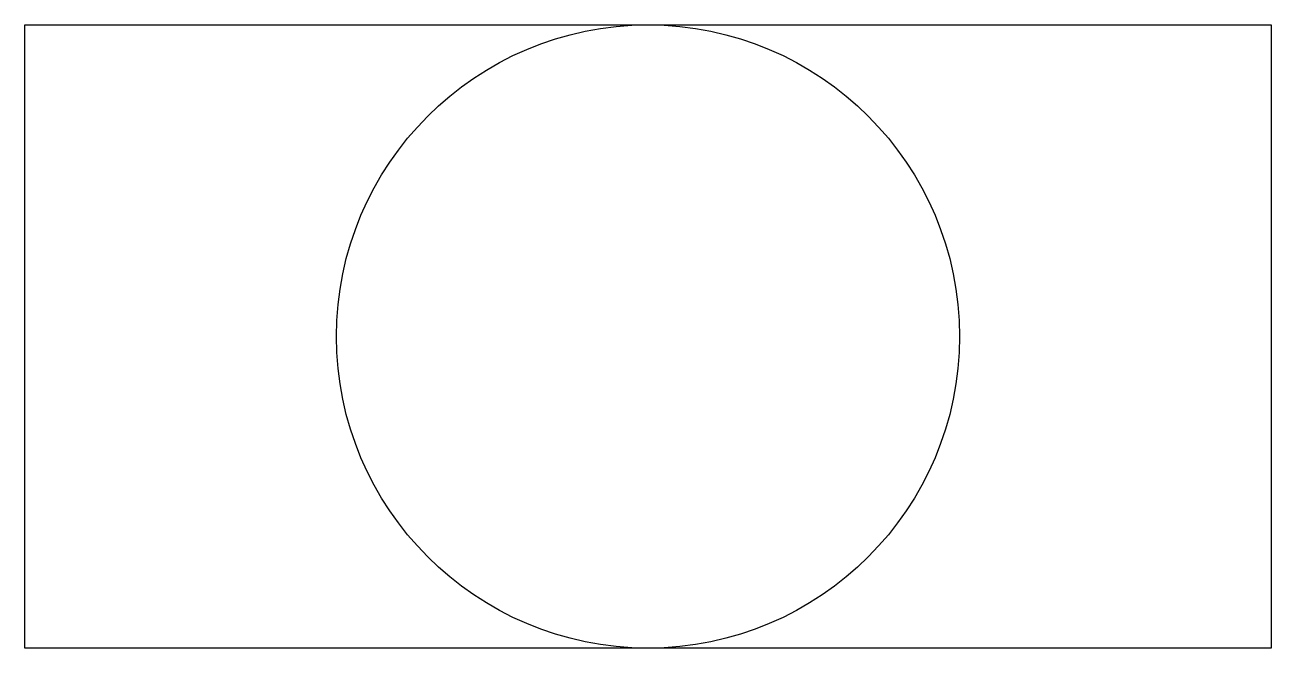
# Model space of a CAD drawing. Header units: millimetres. Extents: x -150 to 150, y -75 to 75.
import ezdxf

# ---------------------------------------------------------------- set-up
doc = ezdxf.new("R2010")
doc.units = ezdxf.units.MM

msp = doc.modelspace()

# ---------------------------------------------------------------- linework, layer by layer
at = {"color": 0, "linetype": 'ByBlock', "lineweight": -2}
for p, q in [((-150, -74.999992), (-150, 74.999992)), ((-150, 74.999992), (150, 74.999992)), ((150, 74.999992), (150, -74.999992)), ((150, -74.999992), (-150, -74.999992))]:
    msp.add_line(p, q, dxfattribs=at)
msp.add_circle((0, 0), 74.999992, dxfattribs=at)

doc.saveas('drawing.dxf')
